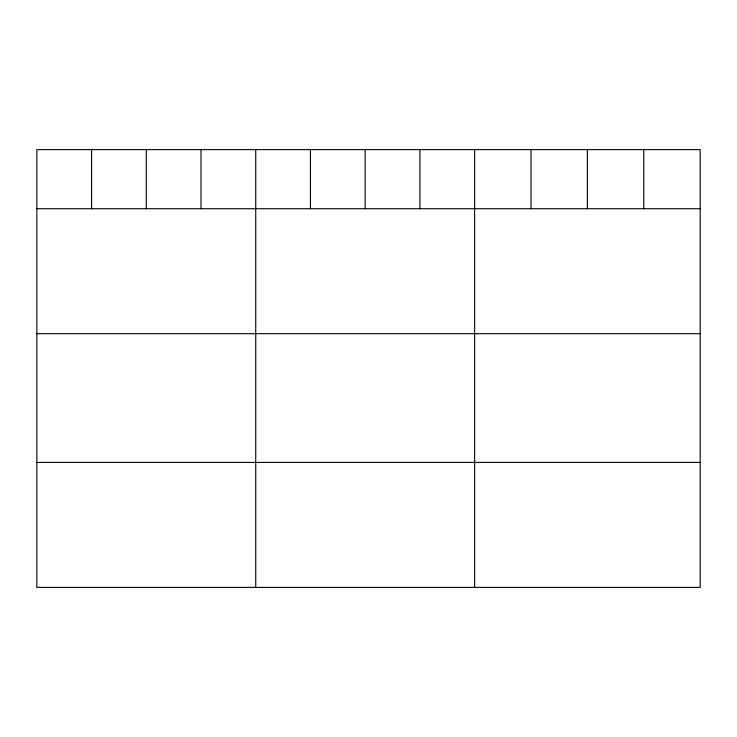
<?xml version="1.0" encoding="UTF-8"?>
<svg xmlns="http://www.w3.org/2000/svg" width="737" height="737" viewBox="0 0 737 737"><rect width="100%" height="100%" fill="white"/><g stroke="black" fill="none" stroke-linecap="round" stroke-linejoin="round"><path stroke-width="1.11" d="M700.15 208.718L700.15 587.398L36.85 587.398L36.85 149.602L700.15 149.602L700.15 208.718L36.85 208.718M36.85 333.686L700.15 333.686M36.85 462.431L700.15 462.431M643.769 149.602L643.769 208.718M587.389 149.602L587.389 208.718M531.009 149.602L531.009 208.718M474.628 149.602L474.628 587.398M419.906 149.602L419.906 208.718M365.183 149.602L365.183 208.718M310.461 149.602L310.461 208.718M255.739 149.602L255.739 587.398M201.017 149.602L201.017 208.718M146.294 149.602L146.294 208.718M91.572 149.602L91.572 208.718"/></g></svg>
